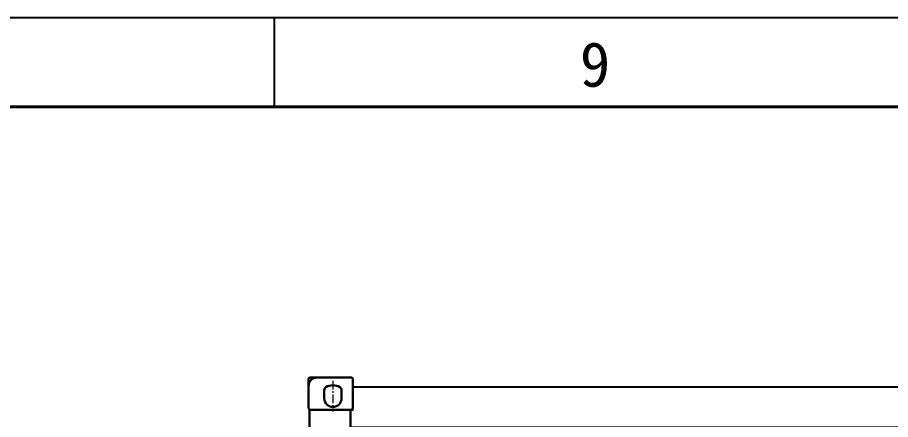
# Model space of a CAD drawing. Header units: millimetres. Extents: x 55614 to 110757, y -66981 to -47484.
# Drawn here: x 100625 to 103827, y -48960 to -47484 of the extents above; entities that cross this region are included whole.
import ezdxf

# ---------------------------------------------------------------- set-up
doc = ezdxf.new("R2010")
doc.units = ezdxf.units.MM
doc.linetypes.add('CENTER', pattern=[50.8, 31.75, -6.35, 6.35, -6.35])
for name, color, linetype, lineweight in [('AM_0', 7, 'Continuous', 30), ('AM_7N', 4, 'CENTER', 15), ('THICK', 7, 'Continuous', 0)]:
    doc.layers.add(name, color=color, linetype=linetype, lineweight=lineweight)
doc.layers.add('FORM', color=7, linetype='Continuous')
doc.layers.add('LY_Partlib2', color=7, linetype='Continuous')
doc.styles.add('KEHUA', font='STFANGSO.TTF')

# ---------------------------------------------------------------- blocks, each defined once
blk = doc.blocks.new('ETGRY5RTE5')
at = {"layer": 'AM_0'}
for p, q in [((60843.3, -32070.5), (60843.3, -32100.6)), ((60906.8, -32070.5), (60906.8, -32100.6))]:
    blk.add_line(p, q, dxfattribs=at)
blk.add_lwpolyline([(60786.1, -32030.4, -0.414214), (60792.1, -32024.4), (60942.1, -32024.4, -0.414214), (60948.1, -32030.4), (60948.1, -32136.4, -0.414214), (60942.1, -32142.4), (60792.1, -32142.4, -0.414213), (60786.1, -32136.4)], format="xyb", close=True, dxfattribs=at)
for points in [[(60941.1, -34802.4), (60789.1, -34802.4), (60789.1, -32142.4), (60941.1, -32142.4)], [(60939.1, -32142.4), (60939.1, -34802.4)]]:
    blk.add_lwpolyline(points, dxfattribs=at)
for centre, radius, start, end in [((60816.1, -32054.4), 30, 90.0001, 180.0001), ((60855.8, -32070.5), 12.5, 120.0002, 180.0001), ((60875.1, -32103.9), 51, 60.0001, 120.0001), ((60894.3, -32070.5), 12.5, 0, 60.0001), ((60875.1, -32100.6), 31.8, 180.0001, 0)]:
    blk.add_arc(centre, radius, start, end, dxfattribs=at)
at = {"layer": 'AM_7N'}
blk.add_line((60875.1, -32036.4), (60875.1, -32148.9), dxfattribs=at)
at = {"layer": 'THICK', "lineweight": -3}
blk.add_lwpolyline([(63062.1, -32142.4), (63071.1, -32142.4), (63071.1, -32208.4), (60939.1, -32208.4), (60939.1, -32142.4), (60948.1, -32142.4), (60948.1, -32058.4), (63062.1, -32058.4)], close=True, dxfattribs=at)
blk = doc.blocks.new('1')
at = {"layer": 'FORM', "color": 4}
blk.add_line((2086.627, 2977.084), (2086.627, 2972.057), dxfattribs=at)
at = {"layer": 'FORM', "color": 6}
blk.add_lwpolyline([(1805.08, 2977.084), (2227.4, 2977.084), (2227.4, 2678.443), (1805.08, 2678.443)], close=True, dxfattribs=at)
at = {"layer": 'FORM', "color": 8, "lineweight": 40}
blk.add_lwpolyline([(1810.107, 2683.471), (2222.372, 2683.471), (2222.372, 2972.057), (1810.107, 2972.057)], close=True, dxfattribs=at)
at = {"layer": 'FORM', "color": 4, "style": 'KEHUA'}
blk.add_text('9', height=2.514, dxfattribs=at).set_placement((2103.798, 2973.19))

msp = doc.modelspace()

# ---------------------------------------------------------------- block references
at = {"layer": 'LY_Partlib2', "xscale": 65.28547535580151, "yscale": 65.28547535580151, "zscale": 65.28547535580151}
msp.add_blockref('1', (-34659.727, -241844.639), dxfattribs=at)
at = {"layer": 'THICK', "lineweight": -3}
msp.add_blockref('ETGRY5RTE5', (40906.937, -16781.106, 19235.731), dxfattribs=at)

doc.saveas('drawing.dxf')
